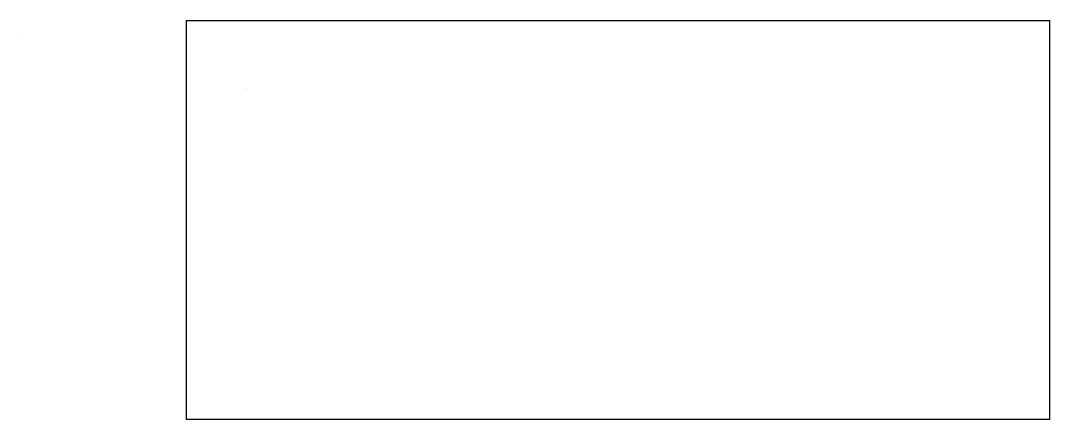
# Model space of a CAD drawing. Header units: millimetres. Extents: x 2122 to 407812, y -148422 to 8753.
import ezdxf

# ---------------------------------------------------------------- set-up
doc = ezdxf.new("R2010")
doc.units = ezdxf.units.MM

msp = doc.modelspace()

# ---------------------------------------------------------------- linework, layer by layer
for p, q in [((67539, 8733), (67559, 8753)), ((67539, 8733), (67559, 8753)), ((67539, -148382), (67539, 8733)), ((67559, 8753), (407812, 8753)), ((407812, 8753), (407812, -148422)), ((67579, -148422), (67539, -148382)), ((407812, -148422), (67579, -148422))]:
    msp.add_line(p, q)
for points in [[(2122, 2452), (2122, 2452), (2122, 2452), (2122, 2452)], [(91712, -18000), (91712, -18000), (91712, -18000), (91712, -18000)]]:
    msp.add_lwpolyline(points, close=True)

doc.saveas('drawing.dxf')
